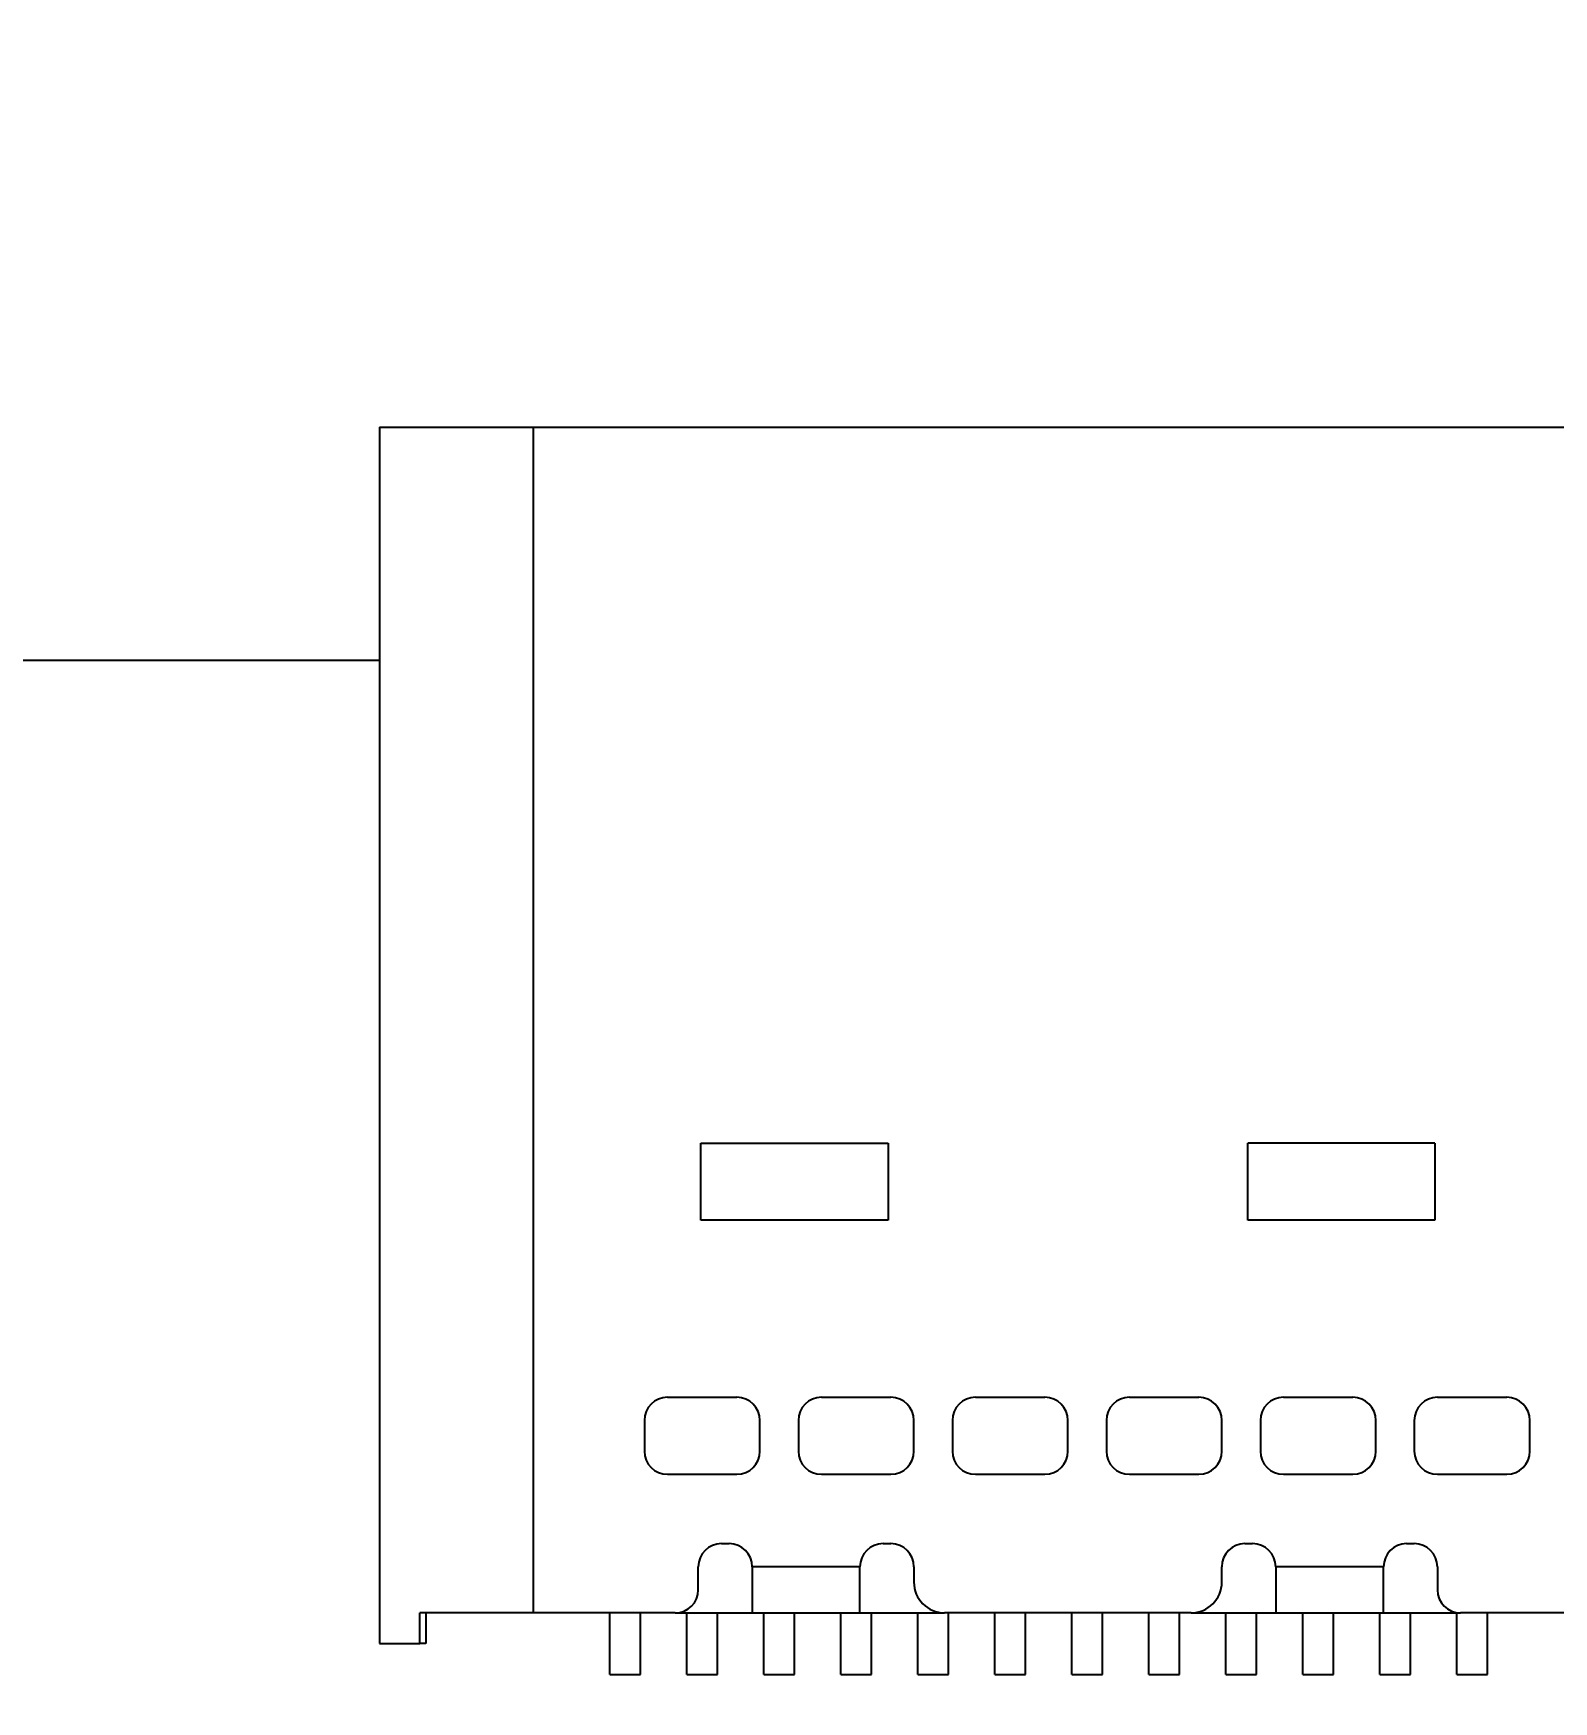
# Model space of a CAD drawing. Extents: x -34 to 51106, y -14166 to 1700.
# Drawn here: x 506.62 to 516.49, y 112.49 to 123.32 of the extents above; entities that cross this region are included whole.
import ezdxf

# ---------------------------------------------------------------- set-up
doc = ezdxf.new("R2010")
doc.units = 0
doc.layers.get('0').update_dxf_attribs({"linetype": 'CONTINUOUS'})
doc.layers.get('DEFPOINTS').update_dxf_attribs({"linetype": 'CONTINUOUS'})
doc.layers.add('РАЗМЕРЫ', color=2, linetype='CONTINUOUS')
doc.styles.add('ARIAL', font='arial.ttf', dxfattribs={"height": 3})
doc.dimstyles.new('BASA', dxfattribs={"dimtxt": 3, "dimasz": 3, "dimexe": 1.25, "dimexo": 0, "dimgap": 0, "dimtad": 0, "dimjust": 4, "dimtoh": 1, "dimdec": 1, "dimtxsty": 'ARIAL', "dimblk1": 'DOTSMALL', "dimblk2": 'OPEN', "dimsah": 1, "dimcen": 2.5, "dimclrd": 256, "dimclre": 256, "dimclrt": 256, "dimazin": 3, "dimtfac": 1, "dimtdec": 1, "dimtmove": 0, "dimatfit": 3})

# ---------------------------------------------------------------- blocks, each defined once
blk = doc.blocks.new('_DOTSMALL')
at = {"color": 0, "linetype": 'BYBLOCK', "const_width": 0.5}
blk.add_lwpolyline([(-0.0625, 0, 1), (0.0625, 0, 1)], format="xyb", close=True, dxfattribs=at)
blk = doc.blocks.new('_OPEN')
at = {"color": 0, "linetype": 'BYBLOCK'}
for p, q in [((-1, 0.1667), (0, 0)), ((-1, -0.1667), (0, 0)), ((0, 0), (-1, 0))]:
    blk.add_line(p, q, dxfattribs=at)
blk = doc.blocks.new('*D303')
at = {"layer": 'DEFPOINTS', "color": 0}
for p in [(526.284, 113.093), (273.284, 25.089), (526.284, -22.397)]:
    blk.add_point(p, dxfattribs=at)
at = {"layer": 'РАЗМЕРЫ'}
for p, q in [((526.284, 113.093), (526.284, -23.647)), ((273.284, 25.089), (273.284, -23.647)), ((273.284, -22.397), (523.284, -22.397))]:
    blk.add_line(p, q, dxfattribs=at)
at = {"layer": 'РАЗМЕРЫ', "xscale": 3, "yscale": 3, "zscale": 3, "rotation": 180}
blk.add_blockref('_DOTSMALL', (273.284, -22.397), dxfattribs=at)
at = {"layer": 'РАЗМЕРЫ', "xscale": 3, "yscale": 3, "zscale": 3}
blk.add_blockref('_OPEN', (526.284, -22.397), dxfattribs=at)
at = {"layer": 'РАЗМЕРЫ', "insert": (526.284, -31.034), "char_height": 3, "attachment_point": 5, "rotation": 90, "style": 'ARIAL'}
blk.add_mtext('253±0,2', dxfattribs=at)
blk = doc.blocks.new('*D301')
at = {"layer": 'DEFPOINTS', "color": 0}
for p in [(548.284, 191.056), (273.284, 25.089), (548.284, -22.397)]:
    blk.add_point(p, dxfattribs=at)
at = {"layer": 'РАЗМЕРЫ'}
for p, q in [((548.284, 191.056), (548.284, -23.647)), ((273.284, 25.089), (273.284, -23.647)), ((273.284, -22.397), (545.284, -22.397))]:
    blk.add_line(p, q, dxfattribs=at)
at = {"layer": 'РАЗМЕРЫ', "xscale": 3, "yscale": 3, "zscale": 3, "rotation": 180}
blk.add_blockref('_DOTSMALL', (273.284, -22.397), dxfattribs=at)
at = {"layer": 'РАЗМЕРЫ', "xscale": 3, "yscale": 3, "zscale": 3}
blk.add_blockref('_OPEN', (548.284, -22.397), dxfattribs=at)
at = {"layer": 'РАЗМЕРЫ', "insert": (548.284, -31.034), "char_height": 3, "attachment_point": 5, "rotation": 90, "style": 'ARIAL'}
blk.add_mtext('275±0,2', dxfattribs=at)

msp = doc.modelspace()

# ---------------------------------------------------------------- linework, layer by layer
for p, q in [((508.8702, 120.763), (508.8702, 112.863)), ((508.8702, 120.763), (509.8702, 120.763)), ((509.8702, 113.063), (509.8702, 120.763)), ((509.8702, 120.763), (516.8102, 120.763)), ((504.9041, 119.2509), (508.8702, 119.2509)), ((510.9577, 116.113), (512.1726, 116.113)), ((510.9577, 115.613), (510.9577, 116.113)), ((512.1726, 116.113), (512.1726, 115.613)), ((514.5087, 115.613), (514.5087, 116.113)), ((515.7236, 116.113), (514.5087, 116.113)), ((515.7236, 116.113), (515.7236, 115.613)), ((512.1726, 115.613), (510.9577, 115.613)), ((515.7236, 115.613), (514.5087, 115.613)), ((510.7402, 114.4629), (511.1902, 114.4629)), ((511.7402, 114.4629), (512.1902, 114.4629)), ((512.7402, 114.4629), (513.1902, 114.4629)), ((513.7402, 114.4629), (514.1902, 114.4629)), ((514.7402, 114.4629), (515.1902, 114.4629)), ((515.7402, 114.4629), (516.1902, 114.4629)), ((510.5902, 114.3129), (510.5902, 114.1129)), ((511.3402, 114.1129), (511.3402, 114.3129)), ((511.5902, 114.3129), (511.5902, 114.1129)), ((512.3402, 114.1129), (512.3402, 114.3129)), ((512.5902, 114.3129), (512.5902, 114.1129)), ((513.3402, 114.1129), (513.3402, 114.3129)), ((513.5902, 114.3129), (513.5902, 114.1129)), ((514.3402, 114.1129), (514.3402, 114.3129)), ((514.5902, 114.3129), (514.5902, 114.1129)), ((515.3402, 114.1129), (515.3402, 114.3129)), ((515.5902, 114.3129), (515.5902, 114.1129)), ((516.3402, 114.1129), (516.3402, 114.3129)), ((510.7402, 113.9629), (511.1902, 113.9629)), ((511.7402, 113.9629), (512.1902, 113.9629)), ((512.7402, 113.9629), (513.1902, 113.9629)), ((513.7402, 113.9629), (514.1902, 113.9629)), ((514.7402, 113.9629), (515.1902, 113.9629)), ((515.7402, 113.9629), (516.1902, 113.9629)), ((511.0902, 113.513), (511.1402, 113.513)), ((512.1402, 113.513), (512.1902, 113.513)), ((514.4902, 113.513), (514.5402, 113.513)), ((515.5402, 113.513), (515.5902, 113.513)), ((510.9402, 113.213), (510.9402, 113.363)), ((511.9902, 113.363), (511.2902, 113.363)), ((511.2902, 113.363), (511.2902, 113.063)), ((511.9902, 113.063), (511.9902, 113.363)), ((512.3402, 113.363), (512.3402, 113.263)), ((514.3402, 113.263), (514.3402, 113.363)), ((515.3902, 113.363), (514.6902, 113.363)), ((514.6902, 113.363), (514.6902, 113.063)), ((515.3902, 113.063), (515.3902, 113.363)), ((515.7402, 113.363), (515.7402, 113.213)), ((509.1323, 112.863), (509.1323, 113.063)), ((509.8702, 113.063), (509.1323, 113.063)), ((509.1702, 113.063), (509.1702, 112.863)), ((510.7902, 113.063), (509.8702, 113.063)), ((510.3652, 112.663), (510.3652, 113.063)), ((510.5652, 112.663), (510.5652, 113.063)), ((510.7902, 113.063), (511.2902, 113.063)), ((510.8652, 112.663), (510.8652, 113.063)), ((511.0652, 112.663), (511.0652, 113.063)), ((511.2902, 113.063), (511.9902, 113.063)), ((511.3652, 112.663), (511.3652, 113.063)), ((511.5652, 112.663), (511.5652, 113.063)), ((511.8652, 112.663), (511.8652, 113.063)), ((511.9902, 113.063), (512.5402, 113.063)), ((512.0652, 112.663), (512.0652, 113.063)), ((512.3652, 112.663), (512.3652, 113.063)), ((514.1402, 113.063), (512.5402, 113.063)), ((512.5652, 112.663), (512.5652, 113.063)), ((512.8652, 112.663), (512.8652, 113.063)), ((513.0652, 112.663), (513.0652, 113.063)), ((513.3652, 112.663), (513.3652, 113.063)), ((513.5652, 112.663), (513.5652, 113.063)), ((513.8652, 112.663), (513.8652, 113.063)), ((514.0652, 112.663), (514.0652, 113.063)), ((514.1402, 113.063), (514.6902, 113.063)), ((514.3652, 112.663), (514.3652, 113.063)), ((514.5652, 112.663), (514.5652, 113.063)), ((514.6902, 113.063), (515.3902, 113.063)), ((514.8652, 112.663), (514.8652, 113.063)), ((515.0652, 112.663), (515.0652, 113.063)), ((515.3652, 112.663), (515.3652, 113.063)), ((515.3902, 113.063), (515.8902, 113.063)), ((515.5652, 112.663), (515.5652, 113.063)), ((515.8652, 112.663), (515.8652, 113.063)), ((516.8102, 113.063), (515.8902, 113.063)), ((516.0652, 112.663), (516.0652, 113.063)), ((508.8702, 112.863), (509.1323, 112.863)), ((509.1702, 112.863), (509.1323, 112.863)), ((510.3652, 112.663), (510.5652, 112.663)), ((510.8652, 112.663), (511.0652, 112.663)), ((511.3652, 112.663), (511.5652, 112.663)), ((511.8652, 112.663), (512.0652, 112.663)), ((512.3652, 112.663), (512.5652, 112.663)), ((512.8652, 112.663), (513.0652, 112.663)), ((513.3652, 112.663), (513.5652, 112.663)), ((513.8652, 112.663), (514.0652, 112.663)), ((514.3652, 112.663), (514.5652, 112.663)), ((514.8652, 112.663), (515.0652, 112.663)), ((515.3652, 112.663), (515.5652, 112.663)), ((515.8652, 112.663), (516.0652, 112.663))]:
    msp.add_line(p, q)
for centre, radius, start, end in [((510.7402, 114.3129), 0.15, 90, 180), ((511.1902, 114.3129), 0.15, 0, 90), ((511.7402, 114.3129), 0.15, 90, 180), ((512.1902, 114.3129), 0.15, 0, 90), ((512.7402, 114.3129), 0.15, 90, 180), ((513.1902, 114.3129), 0.15, 0, 90), ((513.7402, 114.3129), 0.15, 90, 180), ((514.1902, 114.3129), 0.15, 0, 90), ((514.7402, 114.3129), 0.15, 90, 180), ((515.1902, 114.3129), 0.15, 0, 90), ((515.7402, 114.3129), 0.15, 90, 180), ((516.1902, 114.3129), 0.15, 0, 90), ((510.7402, 114.1129), 0.15, 180, 270), ((511.1902, 114.1129), 0.15, 270, 0), ((511.7402, 114.1129), 0.15, 180, 270), ((512.1902, 114.1129), 0.15, 270, 0), ((512.7402, 114.1129), 0.15, 180, 270), ((513.1902, 114.1129), 0.15, 270, 0), ((513.7402, 114.1129), 0.15, 180, 270), ((514.1902, 114.1129), 0.15, 270, 0), ((514.7402, 114.1129), 0.15, 180, 270), ((515.1902, 114.1129), 0.15, 270, 0), ((515.7402, 114.1129), 0.15, 180, 270), ((516.1902, 114.1129), 0.15, 270, 0), ((511.0902, 113.363), 0.15, 90, 180), ((511.1402, 113.363), 0.15, 360, 90), ((512.1402, 113.363), 0.15, 90, 180), ((512.1902, 113.363), 0.15, 360, 90), ((514.4902, 113.363), 0.15, 90, 180), ((514.5402, 113.363), 0.15, 360, 90), ((515.5402, 113.363), 0.15, 90, 180), ((515.5902, 113.363), 0.15, 360, 90), ((512.5402, 113.263), 0.2, 180, 270), ((514.1402, 113.263), 0.2, 270, 360), ((510.7902, 113.213), 0.15, 270, 0), ((515.8902, 113.213), 0.15, 180, 270)]:
    msp.add_arc(centre, radius, start, end)

# ---------------------------------------------------------------- dimensions: what is measured, and where the dimension line sits
at = {"layer": 'РАЗМЕРЫ'}
for base, p2, picture, middle in [((548.2841, -22.3966), (548.2841, 191.0558), '*D301', (548.2841, -31.0341)), ((526.2842, -22.3966), (526.2842, 113.0934), '*D303', (526.2842, -31.0341))]:
    dim = msp.add_linear_dim(base=base, p1=(273.2841, 25.089), p2=p2, dimstyle='BASA', override={"dimgap": 0, "dimtol": 1, "dimlim": 0, "dimtp": 0.2, "dimtm": 0.2}, dxfattribs=at)
    dim.commit()
    dim.dimension.update_dxf_attribs({"geometry": picture, "text_midpoint": middle})

doc.saveas('drawing.dxf')
